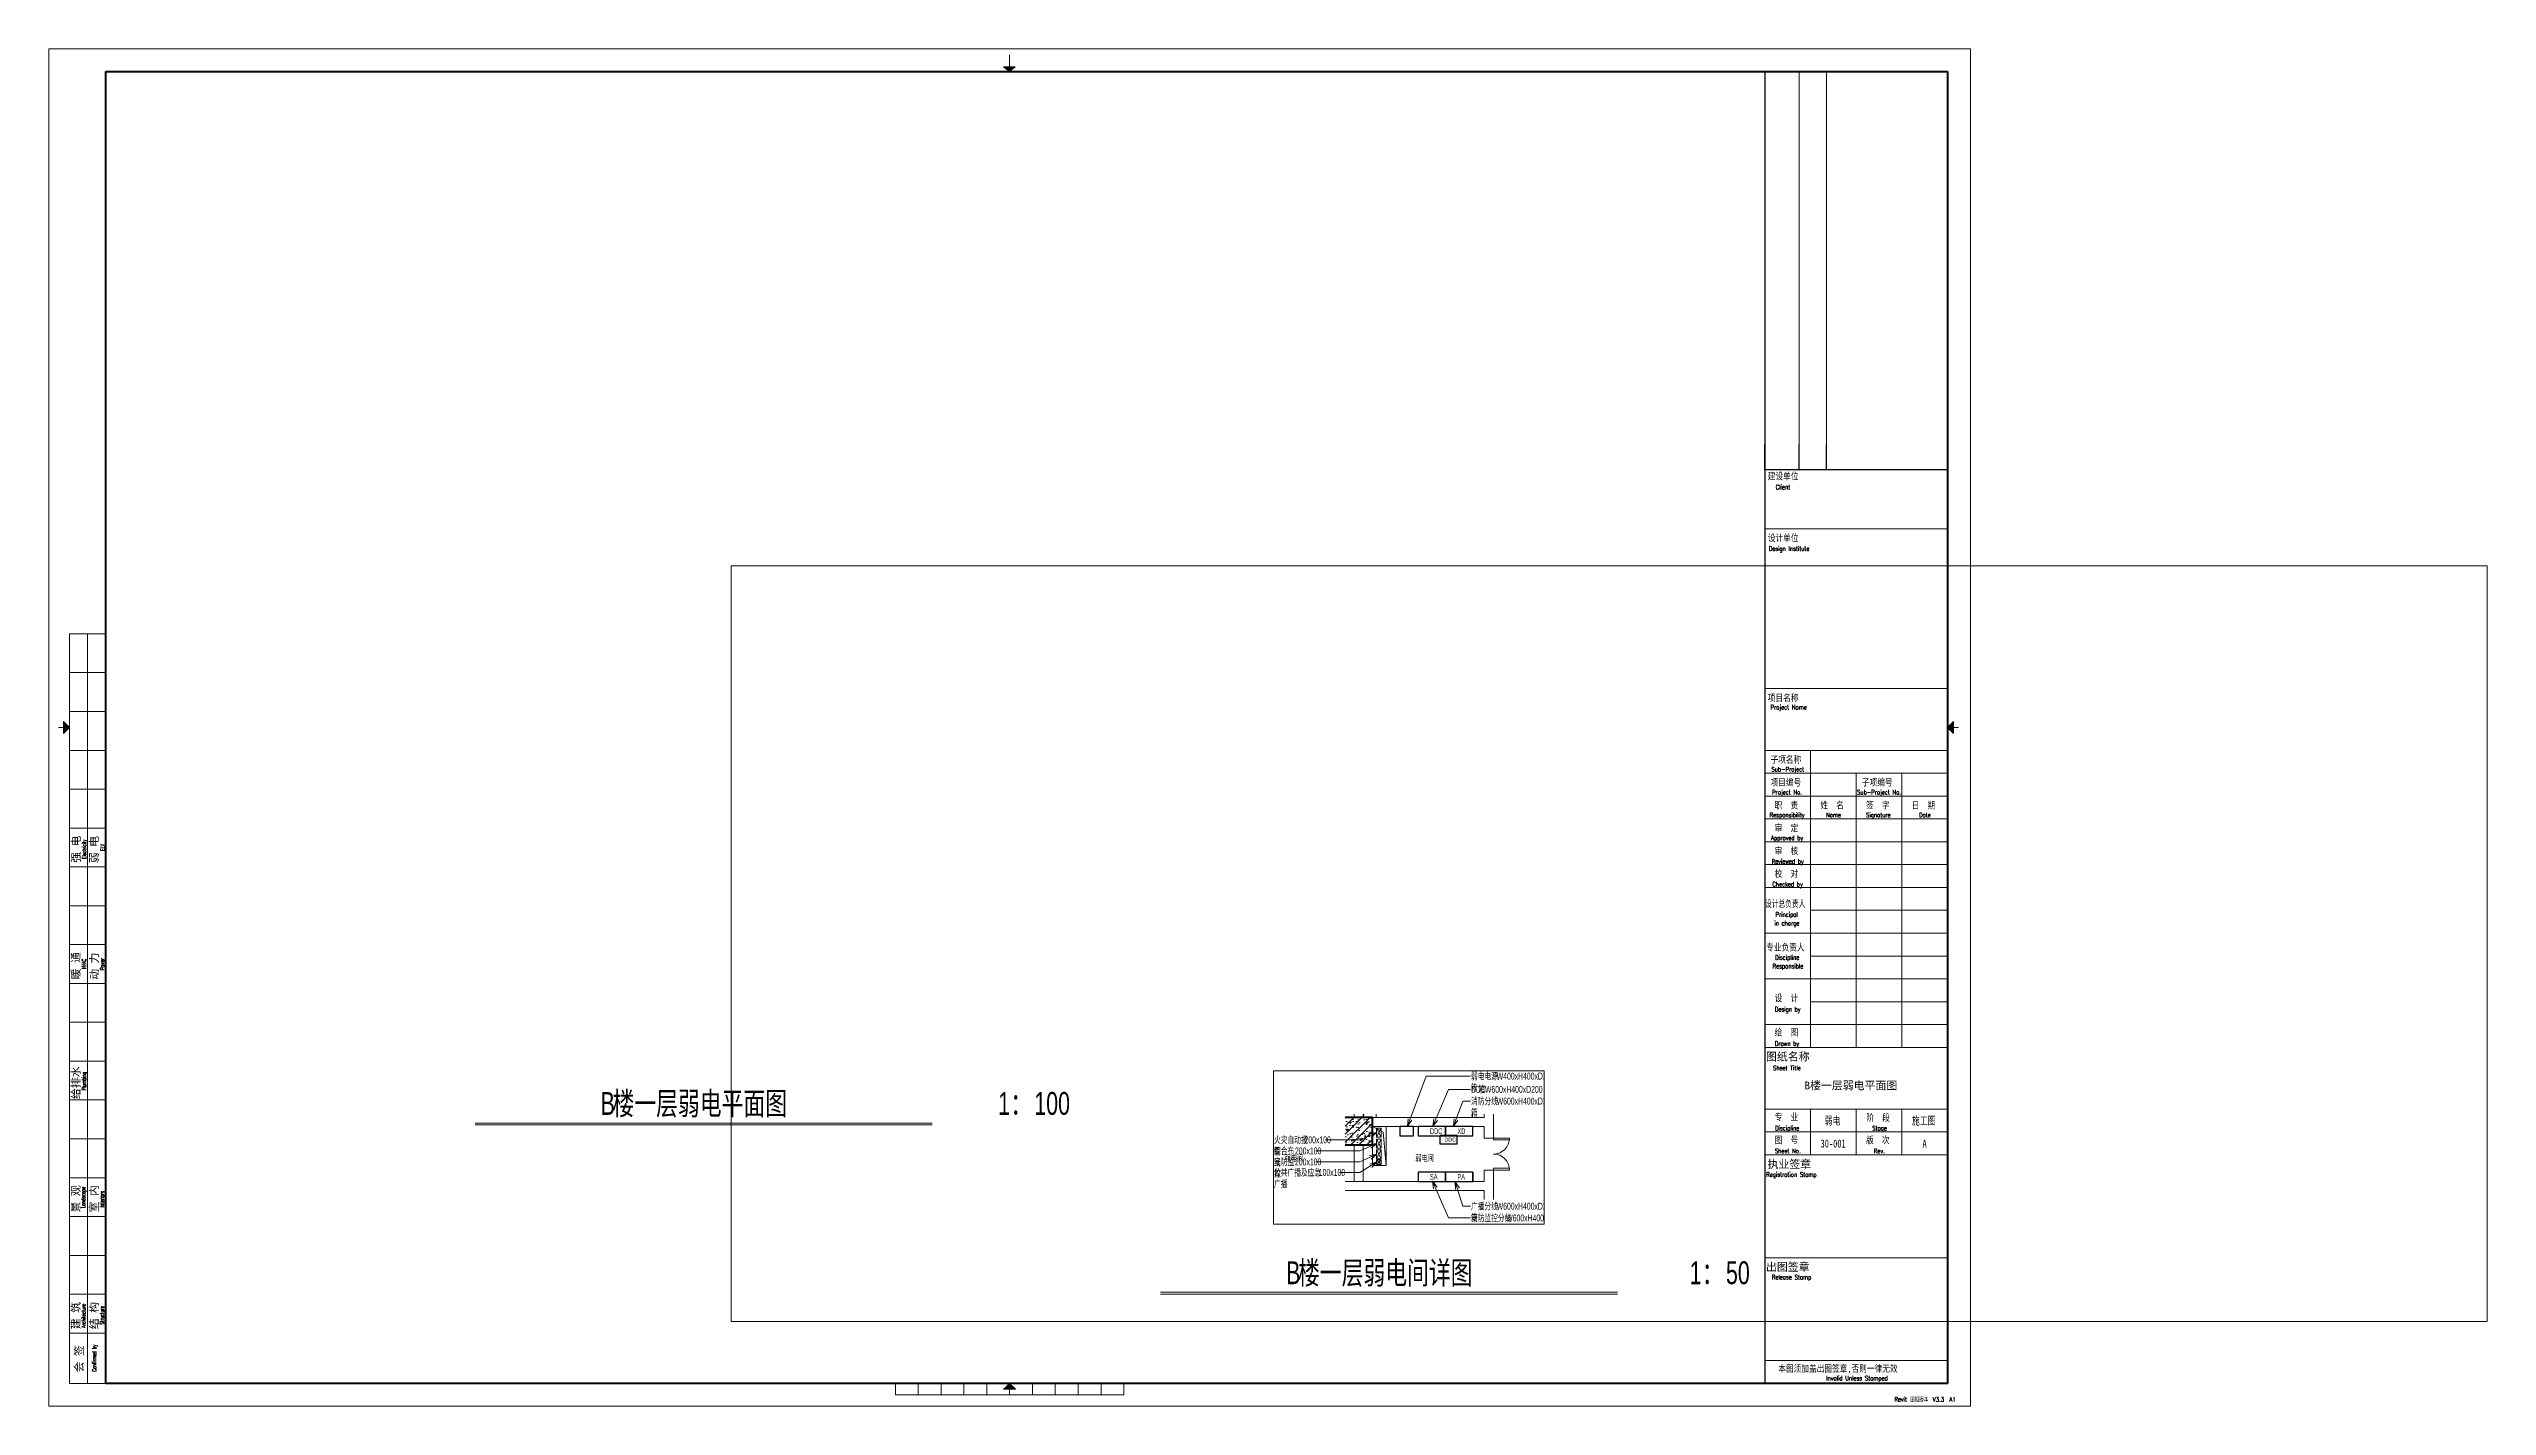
# Paper-space layout 'Layout1' of a CAD drawing. Header units: millimetres. Extents: x 348 to 1416, y -1 to 593.
# The model-space entities are those that its viewports show. They can reach past a viewport. Long polylines and large blocks are cut down to what shows.
import ezdxf

# ---------------------------------------------------------------- set-up
doc = ezdxf.new("R2010")
doc.units = ezdxf.units.MM
doc.linetypes.add('TJ Dash', pattern=[1.6, 1, -0.6])
for name, color, linetype, lineweight in [('A-____-NOTE-TEXT', 7, 'Continuous', 5), ('A-AREA-____-IDEN', 7, 'Continuous', 5), ('A-DETL-____-MEDM', 7, 'Continuous', 25), ('A-DETL-____-OTLN', 7, 'Continuous', 5), ('A-DETL-GENF-OTLN', 7, 'Continuous', 5), ('A-WALL-____-MCUT', 7, 'Continuous', 13), ('A-WALL-____-OTLN', 7, 'Continuous', 13), ('E-CABL-TRAY-OTLN', 7, 'Continuous', 35), ('G-____-____-TEXT', 7, 'Continuous', 5), ('G-____-TTLB-MEDM', 7, 'Continuous', 25), ('G-____-TTLB-OTLN', 7, 'Continuous', 5), ('G-____-TTLB-THIN', 7, 'Continuous', 5), ('G-____-TTLB-WIDE', 7, 'Continuous', 50), ('Q-SPCQ-____-OTLN', 7, 'Continuous', 5)]:
    doc.layers.add(name, color=color, linetype=linetype, lineweight=lineweight)
for name, color, linetype, lineweight, true_color in [('A-DOOR-____-MCUT', 7, 'Continuous', 13, 0x00007f), ('A-FLOR-____-OTLN', 7, 'Continuous', 13, 0x007f00), ('G-XREF-____-OTLN', 7, 'Continuous', 5, 0xa50000)]:
    doc.layers.add(name, color=color, linetype=linetype, lineweight=lineweight, true_color=true_color)
doc.layers.add('G-____-____-NPLT', color=7, linetype='Continuous', plot=False)
doc.styles.add('RomanT', font='romant__.ttf', dxfattribs={"width": 0.7, "height": 2})
doc.styles.add('RomanT_1', font='romant__.ttf', dxfattribs={"width": 0.6, "height": 1.8})
doc.styles.add('TJ_FangSong_1', font='', dxfattribs={"height": 85})
doc.styles.add('TJ_FangSong_2', font='', dxfattribs={"width": 0.7, "height": 10})
doc.styles.add('TJ_FangSong_Narrow_2', font='', dxfattribs={"width": 0.7, "height": 125})
doc.styles.add('TJ_FangSong_Narrow_3', font='', dxfattribs={"width": 0.7, "height": 150})
doc.styles.add('仿宋_2', font='', dxfattribs={"width": 0.7, "height": 137.5})
doc.styles.add('仿宋_3', font='', dxfattribs={"width": 0.7, "height": 3.5})
doc.styles.add('仿宋_B', font='', dxfattribs={"width": 0.8, "height": 3})
doc.styles.add('仿宋_B_1', font='', dxfattribs={"width": 0.7, "height": 3})
doc.styles.add('仿宋_B_2', font='', dxfattribs={"height": 3.5})
doc.styles.get('TJ_FangSong_1').set_extended_font_data('TJ_FangSong')
doc.styles.get('TJ_FangSong_2').set_extended_font_data('TJ_FangSong')
doc.styles.get('TJ_FangSong_Narrow_2').set_extended_font_data('TJ_FangSong_Narrow')
doc.styles.get('TJ_FangSong_Narrow_3').set_extended_font_data('TJ_FangSong_Narrow')
doc.styles.get('仿宋_2').set_extended_font_data('FangSong')
doc.styles.get('仿宋_3').set_extended_font_data('FangSong')
doc.styles.get('仿宋_B').set_extended_font_data('FangSong', bold=True)
doc.styles.get('仿宋_B_1').set_extended_font_data('FangSong', bold=True)
doc.styles.get('仿宋_B_2').set_extended_font_data('FangSong', bold=True)

# ---------------------------------------------------------------- blocks, each defined once
blk = doc.blocks.new('建筑类图框-A1 - A1-2586821-B楼一层弱电平面图')
at = {"layer": 'G-XREF-____-OTLN'}
for points in [[(771.5, 585.1), (769, 583), (766.3, 585.1)], [(354.9, 293.4), (354.9, 298.6), (357.5, 296)], [(1182.1, 293.4), (1179.5, 296), (1182.1, 298.6)], [(771.5, 6.5), (766.3, 6.5), (769, 8.6)], [(766.4, 6.4), (769, 8.9), (771.6, 6.4)]]:
    blk.add_hatch(color=7, dxfattribs=at).paths.add_polyline_path(points, flags=0)
at = {"layer": 'G-____-TTLB-MEDM'}
blk.add_line((1099.5, 583), (1099.5, 9), dxfattribs=at)
at = {"layer": 'G-____-TTLB-OTLN'}
for p, q in [((348.5, 593), (348.5, -1)), ((1189.5, 593), (348.5, 593)), ((1189.5, -1), (1189.5, 593)), ((771.5, 585.1), (766.3, 585.1)), ((766.3, 585.1), (769, 583)), ((769, 583), (771.5, 585.1)), ((357.5, 296), (354.9, 298.6)), ((354.9, 298.6), (354.9, 293.4)), ((354.9, 293.4), (357.5, 296)), ((1182.1, 298.6), (1179.5, 296)), ((1179.5, 296), (1182.1, 293.4)), ((1182.1, 293.4), (1182.1, 298.6)), ((769, 8.6), (766.3, 6.5)), ((766.3, 6.5), (771.5, 6.5)), ((769, 8.9), (766.4, 6.4)), ((766.4, 6.4), (771.6, 6.4)), ((771.6, 6.4), (769, 8.9)), ((771.5, 6.5), (769, 8.6)), ((348.5, -1), (1189.5, -1))]:
    blk.add_line(p, q, dxfattribs=at)
at = {"layer": 'G-____-TTLB-THIN'}
for p, q in [((769, 590.4), (769, 583)), ((769, 585.1), (769, 587.9)), ((1114.5, 583), (1114.5, 408.7)), ((1126.5, 583), (1126.5, 408.7)), ((1099.5, 383), (1179.5, 383)), ((357.5, 9), (357.5, 337)), ((357.5, 337), (373.5, 337)), ((365.5, 9), (365.5, 337)), ((357.5, 320), (373.5, 320)), ((1099.5, 313), (1179.5, 313)), ((357.5, 303), (373.5, 303)), ((352.7, 296), (355.2, 296)), ((1184.2, 296), (1181.8, 296)), ((357.5, 286), (373.5, 286)), ((1099.5, 286), (1179.5, 286)), ((1119.5, 156), (1119.5, 286)), ((357.5, 269), (373.5, 269)), ((1099.5, 276), (1179.5, 276)), ((1139.5, 156), (1139.5, 276)), ((1159.5, 156), (1159.5, 276)), ((1099.5, 266), (1179.5, 266)), ((357.5, 252), (373.5, 252)), ((1099.5, 256), (1179.5, 256)), ((1099.5, 246), (1179.5, 246)), ((357.5, 235), (373.5, 235)), ((1099.5, 236), (1179.5, 236)), ((1099.5, 226), (1179.5, 226)), ((357.5, 218), (373.5, 218)), ((1119.5, 216), (1179.5, 216)), ((1099.5, 206), (1179.5, 206)), ((357.5, 201), (373.5, 201)), ((1119.5, 196), (1179.5, 196)), ((357.5, 184), (373.5, 184)), ((1099.5, 186), (1179.5, 186)), ((1119.5, 176), (1179.5, 176)), ((357.5, 167), (373.5, 167)), ((1099.5, 166), (1179.5, 166)), ((357.5, 150), (373.5, 150)), ((1099.5, 156), (1179.5, 156)), ((357.5, 133), (373.5, 133)), ((1099.5, 129), (1179.5, 129)), ((1119.5, 129), (1119.5, 109)), ((1139.5, 129), (1139.5, 109)), ((1159.5, 129), (1159.5, 109)), ((1099.5, 119), (1179.5, 119)), ((357.5, 116), (373.5, 116)), ((1099.5, 109), (1179.5, 109)), ((357.5, 99), (373.5, 99)), ((357.5, 82), (373.5, 82)), ((357.5, 65), (373.5, 65)), ((1099.5, 64), (1179.5, 64)), ((357.5, 48), (373.5, 48)), ((357.5, 31), (373.5, 31)), ((1099.5, 19), (1179.5, 19)), ((357.5, 9), (373.5, 9)), ((719, 9), (719, 4)), ((719, 4), (819, 4)), ((729, 4), (729, 9)), ((739, 4), (739, 9)), ((749, 4), (749, 9)), ((759, 4), (759, 9)), ((769, 9), (769, 4)), ((779, 4), (779, 9)), ((789, 4), (789, 9)), ((799, 4), (799, 9)), ((809, 4), (809, 9)), ((819, 4), (819, 9))]:
    blk.add_line(p, q, dxfattribs=at)
at = {"layer": 'G-____-TTLB-WIDE'}
for p, q in [((373.5, 583), (1179.5, 583)), ((373.5, 9), (373.5, 583)), ((1179.5, 583), (1179.5, 9)), ((1179.5, 9), (373.5, 9))]:
    blk.add_line(p, q, dxfattribs=at)
at = {"layer": 'G-____-TTLB-OTLN', "attachment_point": 1}
for s, insert, char_height, width, style in [('建设单位', (1100.8, 407.5), 3, 18.214, '仿宋_B'), ('Client', (1104.3, 402.2), 2, 8.081, 'RomanT'), ('设计单位', (1100.8, 380.5), 3, 18.214, '仿宋_B'), ('Design Institute', (1101.2, 375.3), 2, 22.447, 'RomanT'), ('项目名称', (1100.8, 310.5), 3, 18.214, '仿宋_B'), ('Project Name', (1102, 305.9), 2, 19.697, 'RomanT'), ('子项名称', (1102, 283.5), 3, 18.214, '仿宋_B'), ('Sub-Project', (1102.4, 278.7), 2, 17.284, 'RomanT'), ('项目编号', (1102, 273.5), 3, 18.214, '仿宋_B'), ('Project No.', (1102.7, 268.7), 2, 16.386, 'RomanT'), ('Sub-Project No.', (1139.9, 268.7), 2, 23.345, 'RomanT'), ('子项编号', (1142, 273.5), 3, 18.214, '仿宋_B'), ('Responsibility', (1101.6, 258.7), 2, 19.08, 'RomanT'), ('职  责', (1103.8, 263.5), 3, 13.725, '仿宋_B'), ('姓  名', (1123.8, 263.5), 3, 13.725, '仿宋_B'), ('Name', (1126.3, 258.7), 2, 7.688, 'RomanT'), ('签  字', (1143.8, 263.5), 3, 13.725, '仿宋_B'), ('Signature', (1143.8, 258.7), 2, 13.693, 'RomanT'), ('日  期', (1163.8, 263.5), 3, 13.725, '仿宋_B'), ('Date', (1167, 258.7), 2, 6.005, 'RomanT'), ('Approved by', (1102.2, 248.7), 2, 17.677, 'RomanT'), ('审  定', (1103.8, 253.5), 3, 13.725, '仿宋_B'), ('Reviewed by', (1102.5, 238.4), 2, 17.004, 'RomanT'), ('审  核', (1103.8, 243.5), 3, 13.725, '仿宋_B'), ('Checked by', (1102.8, 228.4), 2, 16.218, 'RomanT'), ('校  对', (1103.8, 233.5), 3, 13.725, '仿宋_B'), ('设计总负责人', (1099.6, 220.4), 3, 23.906, '仿宋_B_1'), ('Principal', (1104.2, 215.2), 2, 12.963, 'RomanT'), ('in charge', (1103.7, 211.4), 2, 14.142, 'RomanT'), ('专业负责人', (1100.1, 201.3), 3, 22.768, '仿宋_B'), ('Responsible', (1102.9, 192.6), 2, 16.106, 'RomanT'), ('Discipline', (1104, 196.4), 2, 13.412, 'RomanT'), ('设  计', (1103.8, 179.1), 3, 13.725, '仿宋_B'), ('Design by', (1103.9, 173.7), 2, 13.637, 'RomanT'), ('绘  图', (1103.8, 164.1), 3, 13.725, '仿宋_B'), ('图纸名称', (1100, 153.7), 3.5, 25.975, '仿宋_B_2'), ('Drawn by', (1103.9, 158.7), 2, 13.581, 'RomanT'), ('Sheet Title', (1103.1, 148), 2, 15.432, 'RomanT'), ('专  业', (1103.8, 127.1), 3, 13.725, '仿宋_B'), ('Discipline', (1104, 121.7), 2, 13.412, 'RomanT'), ('版  次', (1143.8, 117), 3, 13.725, '仿宋_B'), ('阶  段', (1143.9, 126.8), 3, 13.725, '仿宋_B'), ('Stage', (1146.5, 121.7), 2, 7.351, 'RomanT'), ('执业签章', (1100.7, 106.7), 3.5, 25.975, '仿宋_B_2'), ('图  号', (1103.8, 117), 3, 13.725, '仿宋_B'), ('Sheet No.', (1103.9, 111.7), 2, 13.637, 'RomanT'), ('Rev.', (1147.2, 111.7), 2, 5.556, 'RomanT'), ('Registration Stamp', (1100.1, 101.4), 2, 27.498, 'RomanT'), ('出图签章', (1100, 61.7), 3.5, 25.975, '仿宋_B_2'), ('Release Stamp', (1102.6, 56.5), 2, 20.539, 'RomanT'), ('本图须加盖出图签章,否则一律无效', (1105.4, 17), 3, 70.613, '仿宋_B'), ('Invalid Unless Stamped', (1126.4, 12.3), 2, 33.446, 'RomanT'), ('Revit ', (1156.2, 3), 2, 8.474, 'RomanT'), ('图框版本', (1163.2, 3), 2, 8.979, 'RomanT'), ('  V3.3  A1', (1170.6, 3), 2, 15.489, 'RomanT')]:
    blk.add_mtext(s, dxfattribs=dict(at, insert=insert, char_height=char_height, width=width, style=style))
at = {"layer": 'G-____-TTLB-OTLN', "attachment_point": 1, "rotation": 90}
for s, insert, char_height, width, style in [('强 电', (358.7, 236.8), 3.5, 16.274, '仿宋_B_2'), ('Electricity', (363.1, 238.5), 1.8, 11.737, 'RomanT_1'), ('弱 电', (366.6, 236.6), 3.5, 16.274, '仿宋_B_2'), ('ELV', (371.1, 242), 1.8, 3.704, 'RomanT_1'), ('暖 通', (358.6, 185.8), 3.5, 16.274, '仿宋_B_2'), ('HVAC', (363, 190.3), 1.8, 5.291, 'RomanT_1'), ('动 力', (366.7, 185.6), 3.5, 16.274, '仿宋_B_2'), ('Power', (371, 189.8), 1.8, 6.782, 'RomanT_1'), ('给排水', (358.6, 133.4), 3.5, 19.481, '仿宋_B_2'), ('Plumbing', (363, 137.2), 1.8, 10.438, 'RomanT_1'), ('景 观', (358.6, 83.8), 3.5, 16.274, '仿宋_B_2'), ('Landscape', (362.7, 85.7), 1.8, 11.159, 'RomanT_1'), ('室 内', (366.6, 83.8), 3.5, 16.274, '仿宋_B_2'), ('Interiors', (370.9, 86), 1.8, 10.342, 'RomanT_1'), ('建 筑', (358.6, 32.7), 3.5, 16.274, '仿宋_B_2'), ('Architecture', (362.8, 33.3), 1.8, 14.527, 'RomanT_1'), ('结 构', (366.6, 32.7), 3.5, 16.274, '仿宋_B_2'), ('Structure', (370.9, 34.7), 1.8, 11.352, 'RomanT_1'), ('会 签', (360, 13.8), 3.5, 16.274, '仿宋_B_2'), ('Confirmed by', (367.5, 14.1), 1.8, 15.441, 'RomanT_1')]:
    blk.add_mtext(s, dxfattribs=dict(at, insert=insert, char_height=char_height, width=width, style=style))
blk = doc.blocks.new('图纸名称 - 图纸名称-2695434-B楼一层弱电平面图')
at = {"layer": 'A-____-NOTE-TEXT'}
for p, q in [((100, 0), (-100, 0)), ((100, -0.8), (-100, -0.8))]:
    blk.add_line(p, q, dxfattribs=at)
blk = doc.blocks.new('TJ双扇平开门 - FMA0723-2632723-ELV_1F 弱电间')
at = {"layer": 'A-DOOR-____-MCUT', "color": 251, "lineweight": 5, "true_color": 0x515151}
for p, q in [((-350, 100), (-350, 450)), ((-350, 450), (-310, 450)), ((-310, 450), (-310, 100)), ((350, 450), (310, 450)), ((310, 450), (310, 100)), ((350, 100), (350, 450)), ((-310, 100), (-350, 100)), ((310, 100), (350, 100))]:
    blk.add_line(p, q, dxfattribs=at)
at = {"layer": 'A-DOOR-____-MCUT', "color": 173, "lineweight": 5, "true_color": 0x5151be}
for centre, start, end in [((-350, 100), 0, 90), ((350, 100), 90, 180)]:
    blk.add_arc(centre, 350, start, end, dxfattribs=at)
blk = doc.blocks.new('TJ客梯 - 1300_1300 TYP2-2462550-ELV_1F 弱电间')
at = {"layer": 'Q-SPCQ-____-OTLN', "color": 13, "linetype": 'TJ Dash', "true_color": 0xff5151}
for p, q in [((-1128.4, 1050), (-1200, 1050)), ((-1200, 1050), (-1200, -1050)), ((-1128.4, 1050), (-1200, 1050)), ((-1128.4, -1050), (-1200, -1050)), ((-1128.4, -1050), (-1200, -1050))]:
    blk.add_line(p, q, dxfattribs=at)
blk = doc.blocks.new('YXQH_AR_B9-20_rvt-2-ELV_1F 弱电间')
at = {"layer": 'A-DETL-GENF-OTLN', "true_color": 0xa1a1a1}
h = blk.add_hatch(dxfattribs=at)
h.set_pattern_fill('FP_6', color=253, style=0, pattern_type=2)
h.set_pattern_definition([(7.754, (-233.29, -102.01), (6.07952, 166.44716), [1.676, -774.384]), (7.754, (388.17, 109.03), (6.07952, 166.44716), [1.676, -774.384]), (9.74, (181.9, 58.1), (5e-05, 633.1454), [1.676, -294.181]), (9.74, (169.8, 102.1), (5e-05, 633.1454), [1.676, -294.181]), (68.882, (112.83, -30.8), (-70.06914, 520.92963), [1.676, -544.668]), (68.882, (64.5, -53.24), (-70.06914, 520.92963), [1.676, -544.668]), (56.297, (-25.6, 65.6), (-367.2416, 311.4295), [1.676, -235.371]), (56.297, (68.9, 165.95), (-367.2416, 311.4295), [1.676, -235.371]), (137.416, (93.795, 47.04), (-1967.5276225, 1771.72938), [36.956, -4902.156]), (8.512, (45.027, 39.704), (1558.786887, 282.490922), [49.316, -2678.19]), (236.294, (66.605, 72.07), (-2233.5867483, -3384.4028616), [38.901, -6596.318]), (128.267, (61.08, 110.005), (-3065.867944, 3832.687739), [26.731, -8905.258]), (9.74, (24.31, 103.79), (1534.573974, 321.532063), [37.291, -5175.185]), (233.414, (44.509, 130.98), (-10417.0482796, -14051.5446212), [33.87, -28086.827]), (67.8, (20.24, -26.14), (219.873396, 720.817654), [25.426, -1903.956]), (307.846, (0, 0), (428.0083, -407.469247), [33.062, -1475.221]), (45, (0, 0), (-88.38835, 88.38835), []), (355, (0, 0), (289.254, 344.7196), [30, -330]), (7.754, (0, 0), (6.07952, 166.44716), [1.676, -774.384]), (7.754, (258.63, 198.46), (6.07952, 166.44716), [1.676, -774.384]), (7.754, (524.4, 402.39), (6.07952, 166.44716), [1.676, -774.384]), (9.74, (-161.5, 0), (5e-05, 633.1454), [1.676, -294.181]), (9.74, (-41.7, -109.8), (5e-05, 633.1454), [1.676, -294.181]), (9.74, (149.26, -284.76), (5e-05, 633.1454), [1.676, -294.181]), (68.882, (322.85, -276.7), (-70.06914, 520.92963), [1.676, -544.668]), (68.882, (-6.08, -67.16), (-70.06914, 520.92963), [1.676, -544.668]), (68.882, (-111.5, 0), (-70.06914, 520.92963), [1.676, -544.668]), (56.297, (0, 0), (-367.2416, 311.4295), [1.676, -235.371]), (56.297, (189.37, 24.93), (-367.2416, 311.4295), [1.676, -235.371]), (56.297, (505.15, 66.5), (-367.2416, 311.4295), [1.676, -235.371])])
h.paths.add_polyline_path([(171300, -9350), (171300, -8750), (170707, -8750), (170707, -9350)], flags=0)
at = {"color": 251, "lineweight": 5, "true_color": 0x515151}
for p, q in [((171115.7, -8678.4), (171100, -8750)), ((171300, -8950), (171540.4, -9070.4)), ((171540.4, -9070.4), (171600, -9800))]:
    blk.add_line(p, q, dxfattribs=at)
at = {"layer": 'A-DETL-____-OTLN', "color": 160, "lineweight": 70, "true_color": 0x4444ff}
for p, q in [((171300, -8750), (170707, -8750)), ((171300, -9350), (171300, -8750)), ((170707, -9350), (171300, -9350))]:
    blk.add_line(p, q, dxfattribs=at)
at = {"layer": 'A-FLOR-____-OTLN', "color": 8, "lineweight": 5, "true_color": 0x7f7f7f}
for p, q in [((173750, -8678.4), (173750, -8750)), ((170900, -8750), (170707, -8750)), ((171300, -8750), (170900, -8750)), ((173750, -8750), (171300, -8750)), ((171300, -8950), (171600, -8950)), ((171600, -8950), (171600, -9800)), ((171300, -9800), (171300, -9350)), ((171600, -9800), (171300, -9800))]:
    blk.add_line(p, q, dxfattribs=at)
at = {"layer": 'A-WALL-____-MCUT', "color": 251, "lineweight": 5, "true_color": 0x515151}
for p, q in [((170900, -8678.4), (170900, -8750)), ((171100, -8750), (171100, -8678.4)), ((173750, -8678.4), (173750, -8750)), ((173950, -9200), (173950, -8678.4)), ((173750, -8750), (171300, -8750)), ((171300, -8950), (173750, -8950)), ((173750, -8950), (173750, -9200)), ((173750, -9200), (173950, -9200)), ((170900, -9350), (170900, -10150)), ((171100, -10150), (171100, -9350)), ((173950, -9900), (173750, -9900)), ((173750, -9900), (173750, -10150)), ((173950, -10546), (173950, -9900)), ((170900, -10150), (170707, -10150)), ((173750, -10150), (171100, -10150)), ((170707, -10350), (173750, -10350)), ((173750, -10350), (173750, -10546))]:
    blk.add_line(p, q, dxfattribs=at)
at = {"layer": 'A-WALL-____-OTLN', "color": 251, "lineweight": 5, "true_color": 0x515151}
for p, q in [((170900, -8678.4), (170900, -8750)), ((171100, -8750), (171100, -8678.4)), ((170900, -9350), (170900, -10150)), ((171100, -10150), (171100, -9350)), ((171100, -10150), (170900, -10150))]:
    blk.add_line(p, q, dxfattribs=at)
at = {"color": 251, "lineweight": 5, "true_color": 0x515151}
for name, p, rotation in [('TJ客梯 - 1300_1300 TYP2-2462550-ELV_1F 弱电间', (172436.5, -7550), 89.99999999999878), ('TJ双扇平开门 - FMA0723-2632723-ELV_1F 弱电间', (173850, -9550), 270)]:
    blk.add_blockref(name, p, dxfattribs=dict(at, rotation=rotation))
at = {"layer": 'A-AREA-____-IDEN', "color": 250, "true_color": 0x444444, "char_height": 137.5, "width": 521.899, "attachment_point": 1, "style": '仿宋_2'}
for s, insert in [('强电间', (169386.2, -9570.5)), ('弱电间', (172240.4, -9570.5))]:
    blk.add_mtext(s, dxfattribs=dict(at, insert=insert))
blk = doc.blocks.new('YXQH_ELV_B_rvt-2-ELV_1F 弱电间')
at = {"layer": 'A-____-NOTE-TEXT', "color": 4, "lineweight": 25, "true_color": 0x00ffff}
for p, q in [((173158.4, -9143.5), (172783.4, -9143.5)), ((172783.4, -9331), (172783.4, -9143.5)), ((173158.4, -9331), (173158.4, -9143.5)), ((173158.4, -9331), (172783.4, -9331))]:
    blk.add_line(p, q, dxfattribs=at)
at = {"layer": 'A-DETL-____-OTLN', "lineweight": 25}
for p, q in [((172200, -8950), (171900, -8950)), ((171900, -8950), (171900, -9150)), ((172200, -9150), (172200, -8950)), ((172900, -8950), (172300, -8950)), ((172300, -8950), (172300, -9150)), ((173500, -8950), (172900, -8950)), ((172900, -8950), (172900, -9150)), ((172900, -9150), (172900, -8950)), ((173500, -9150), (173500, -8950)), ((171900, -9150), (172200, -9150)), ((172300, -9150), (172900, -9150)), ((172900, -9150), (173500, -9150)), ((172900, -9950), (172300, -9950)), ((172300, -9950), (172300, -10150)), ((173500, -9950), (172900, -9950)), ((172900, -9950), (172900, -10150)), ((172900, -10150), (172900, -9950)), ((173500, -9950), (173500, -10150)), ((173500, -10150), (173500, -9950)), ((172300, -10150), (172900, -10150)), ((172900, -10150), (173500, -10150))]:
    blk.add_line(p, q, dxfattribs=at)
at = {"layer": 'E-CABL-TRAY-OTLN', "color": 190, "lineweight": 9, "true_color": 0x8000ff}
for p, q in [((171490, -8983.1), (171390, -9183.1)), ((171490, -9183.1), (171390, -8983.1)), ((171490, -8983.1), (171390, -8983.1)), ((171390, -8983.1), (171390, -9183.1)), ((171490, -9183.1), (171490, -8983.1)), ((171390, -9183.1), (171490, -9183.1))]:
    blk.add_line(p, q, dxfattribs=at)
at = {"layer": 'E-CABL-TRAY-OTLN', "color": 216, "lineweight": 9, "true_color": 0x800080}
for p, q in [((171490, -9222.3), (171390, -9422.3)), ((171490, -9422.3), (171390, -9222.3)), ((171490, -9222.3), (171390, -9222.3)), ((171390, -9222.3), (171390, -9422.3)), ((171490, -9422.3), (171490, -9222.3)), ((171390, -9422.3), (171490, -9422.3))]:
    blk.add_line(p, q, dxfattribs=at)
at = {"layer": 'E-CABL-TRAY-OTLN', "color": 150, "lineweight": 9, "true_color": 0x0080ff}
for p, q in [((171490, -9458.7), (171390, -9658.7)), ((171490, -9658.7), (171390, -9458.7)), ((171490, -9458.7), (171390, -9458.7)), ((171390, -9458.7), (171390, -9658.7)), ((171490, -9658.7), (171490, -9458.7)), ((171390, -9658.7), (171490, -9658.7)), ((171490, -9677), (171390, -9777)), ((171490, -9777), (171390, -9677)), ((171490, -9677), (171390, -9677)), ((171390, -9677), (171390, -9777)), ((171490, -9777), (171490, -9677)), ((171390, -9777), (171490, -9777))]:
    blk.add_line(p, q, dxfattribs=at)
at = {"layer": 'G-____-____-TEXT', "lineweight": 13}
for p, q in [((172070.9, -8943.7), (172479.8, -7845.4)), ((172479.8, -7845.4), (173448.8, -7845.4)), ((172620.9, -8943.7), (172968, -8135.3)), ((172968, -8135.3), (173448.8, -8135.3)), ((173074.6, -8941.5), (173282.9, -8391.7)), ((173282.9, -8391.7), (173448.8, -8391.7)), ((172070.9, -8943.7), (172086.6, -8778.8)), ((172620.9, -8943.7), (172644.7, -8779.8)), ((173074.6, -8941.5), (173091.2, -8776.7)), ((172070.9, -8943.7), (172166.9, -8808.7)), ((172620.9, -8943.7), (172723.4, -8813.6)), ((173074.6, -8941.5), (173171.4, -8807.1)), ((171401.7, -9079.9), (171028.6, -9239.5)), ((171401.7, -9079.9), (171237.8, -9103.4)), ((171401.7, -9079.9), (171271.5, -9182.2)), ((170274.8, -9239.5), (170272.6, -9239.5)), ((171028.6, -9239.5), (170274.8, -9239.5)), ((171401.7, -9319.1), (171028.6, -9482.6)), ((171401.7, -9319.1), (171238, -9344)), ((171401.7, -9319.1), (171272.4, -9422.6)), ((170066.6, -9482.6), (170064.2, -9482.6)), ((171028.6, -9482.6), (170066.6, -9482.6)), ((171401.7, -9555.5), (171028.6, -9722.8)), ((171401.7, -9555.5), (171238.2, -9581.8)), ((171401.7, -9555.5), (171273.3, -9660.1)), ((170066.6, -9722.8), (170064.2, -9722.8)), ((171028.6, -9722.8), (170066.6, -9722.8)), ((171401.7, -9723.8), (171028.6, -9952.7)), ((171401.7, -9723.8), (171242.9, -9770.9)), ((171401.7, -9723.8), (171287.8, -9844)), ((170585.3, -9952.7), (170582.8, -9952.7)), ((171028.6, -9952.7), (170585.3, -9952.7)), ((172617, -10146.6), (172720.4, -10276)), ((172617, -10146.6), (172641.8, -10310.4)), ((172617, -10146.6), (172968, -10949.3)), ((173115.3, -10158.4), (173204.2, -10298.2)), ((173115.3, -10158.4), (173122.4, -10323.9)), ((173115.3, -10158.4), (173282.9, -10691.7)), ((173282.9, -10691.7), (173448.8, -10691.7)), ((172968, -10949.3), (173448.8, -10949.3))]:
    blk.add_line(p, q, dxfattribs=at)
at = {"layer": 'A-____-NOTE-TEXT', "lineweight": 13, "insert": (172878.1, -9193.6), "char_height": 85, "width": 228.481, "attachment_point": 1, "style": 'TJ_FangSong_1'}
blk.add_mtext('DDC', dxfattribs=at)
at = {"layer": 'G-____-____-TEXT', "lineweight": 13, "attachment_point": 1}
for s, insert, char_height, width, style in [('弱电电源箱', (173458.8, -7770.4), 150, 631.329, 'TJ_FangSong_Narrow_3'), (' W400xH400xD200 ', (173979.7, -7770.4), 150, 1043.797, 'TJ_FangSong_Narrow_3'), ('\\fTJ_FangSong_Narrow|b0|i0|c134|p2|;\\W.7;箱', (173618.5, -8060.3), 150, 126.266, 'TJ_FangSong_Narrow_3'), ('DDC', (173458.8, -8060.3), 150, 193.608, 'TJ_FangSong_Narrow_3'), (' W600xH400xD200 ', (173722.7, -8060.3), 150, 1038.185, 'TJ_FangSong_Narrow_3'), ('消防分线箱', (173458.8, -8316.7), 150, 631.329, 'TJ_FangSong_Narrow_3'), (' W600xH400xD200 ', (173979.7, -8316.7), 150, 1038.185, 'TJ_FangSong_Narrow_3'), ('DDC', (172560.9, -8988.7), 125, 159.937, 'TJ_FangSong_Narrow_2'), ('XD', (173160.9, -8988.7), 125, 95.401, 'TJ_FangSong_Narrow_2'), ('火灾自动报警', (169149, -9164.5), 150, 757.595, 'TJ_FangSong_Narrow_3'), (' 200x100 ', (169774.1, -9164.5), 150, 592.046, 'TJ_FangSong_Narrow_3'), ('综合布线', (169149, -9407.6), 150, 505.063, 'TJ_FangSong_Narrow_3'), (' 200x100 ', (169565.7, -9407.6), 150, 592.046, 'TJ_FangSong_Narrow_3'), ('安防监控', (169149, -9647.8), 150, 505.063, 'TJ_FangSong_Narrow_3'), (' 200x100 ', (169565.7, -9647.8), 150, 592.046, 'TJ_FangSong_Narrow_3'), ('公共广播及应急广播', (169149, -9877.7), 150, 1136.392, 'TJ_FangSong_Narrow_3'), (' 100x100 ', (170086.6, -9877.7), 150, 589.24, 'TJ_FangSong_Narrow_3'), ('SA', (172560.9, -9988.7), 125, 103.819, 'TJ_FangSong_Narrow_2'), ('PA', (173160.9, -9988.7), 125, 103.819, 'TJ_FangSong_Narrow_2'), ('广播分线箱', (173458.8, -10616.7), 150, 631.329, 'TJ_FangSong_Narrow_3'), (' W600xH400xD200 ', (173979.7, -10616.7), 150, 1038.185, 'TJ_FangSong_Narrow_3'), ('安防监控分线箱', (173458.8, -10874.3), 150, 883.86, 'TJ_FangSong_Narrow_3'), (' W600xH400xD200 ', (174188, -10874.3), 150, 1038.185, 'TJ_FangSong_Narrow_3')]:
    blk.add_mtext(s, dxfattribs=dict(at, insert=insert, char_height=char_height, width=width, style=style))

msp = doc.modelspace()

# ---------------------------------------------------------------- block references
at = {"lineweight": 5}
for name in ['YXQH_ELV_B_rvt-2-ELV_1F 弱电间', 'YXQH_AR_B9-20_rvt-2-ELV_1F 弱电间']:
    msp.add_blockref(name, (31955.8, 0), dxfattribs=at)

psp = doc.layouts.get("Layout1")

# ---------------------------------------------------------------- linework, layer by layer
at = {"layer": 'A-DETL-____-MEDM'}
for p, q in [((1099.5, 408.7), (1099.5, 419.8)), ((1114.5, 408.7), (1114.5, 419.8)), ((1126.5, 408.7), (1126.5, 419.8)), ((1179.5, 408.7), (1179.5, 419.8)), ((1114.5, 408.7), (1099.5, 408.7)), ((1126.5, 408.7), (1114.5, 408.7)), ((1179.5, 408.7), (1126.5, 408.7))]:
    psp.add_line(p, q, dxfattribs=at)

# ---------------------------------------------------------------- block references
at = {"layer": 'A-____-NOTE-TEXT'}
for p in [(635.1, 122.9), (935.1, 48.9)]:
    psp.add_blockref('图纸名称 - 图纸名称-2695434-B楼一层弱电平面图', p, dxfattribs=at)
at = {"layer": 'G-____-TTLB-OTLN'}
psp.add_blockref('建筑类图框-A1 - A1-2586821-B楼一层弱电平面图', (0, 0), dxfattribs=at)

# ---------------------------------------------------------------- texts
at = {"layer": 'A-____-NOTE-TEXT', "char_height": 10, "attachment_point": 1, "style": 'TJ_FangSong_2'}
for s, insert, width in [('\\fTJ_FangSong|b0|i0|c134|p49|;\\W.7;B', (590, 136.5), 6.397), ('楼一层弱电平面图', (595.2, 136.5), 102.359), ('\\fTJ_FangSong|b0|i0|c134|p49|;\\W.7;1', (764, 136.5), 6.397), ('\\fTJ_FangSong|b0|i0|c134|p49|;\\W.7;：', (769.3, 136.5), 12.795), ('100', (779.8, 136.5), 19.192), ('\\fTJ_FangSong|b0|i0|c134|p49|;\\W.7;B', (890, 62.4), 6.397), ('楼一层弱电间详图', (895.2, 62.4), 102.359), ('\\fTJ_FangSong|b0|i0|c134|p49|;\\W.7;1', (1066.6, 62.4), 6.397), ('\\fTJ_FangSong|b0|i0|c134|p49|;\\W.7;：', (1071.9, 62.4), 12.795), ('50', (1082.5, 62.4), 12.795)]:
    psp.add_mtext(s, dxfattribs=dict(at, insert=insert, width=width))
at = {"layer": 'G-____-TTLB-OTLN', "char_height": 3.5, "attachment_point": 1}
for s, insert, width, style in [('B楼一层弱电平面图', (1116.9, 141.1), 55.236, '仿宋_B_2'), ('弱电', (1125.7, 125.7), 8.979, '仿宋_3'), ('施工图', (1163.9, 125.7), 13.468, '仿宋_3'), ('30-001', (1123.9, 115.7), 13.468, '仿宋_3'), ('\\f仿宋|b0|i0|c134|p49|;\\W.7;A', (1168.5, 115.7), 2.245, '仿宋_3')]:
    psp.add_mtext(s, dxfattribs=dict(at, insert=insert, width=width, style=style))

# ---------------------------------------------------------------- viewports
at = {"layer": '0'}
psp.add_viewport(center=(1031.4, 201.4), size=(768.5, 330.701), view_center_point=(1031.4, 201.4), view_height=330.701, dxfattribs=at)
at = {"layer": 'G-____-____-NPLT'}
psp.add_viewport(center=(943.7, 112.2), size=(118.4, 67.178), view_center_point=(204053.9, -9408), view_height=3358.876, status=3, dxfattribs=at)

doc.saveas('drawing.dxf')
